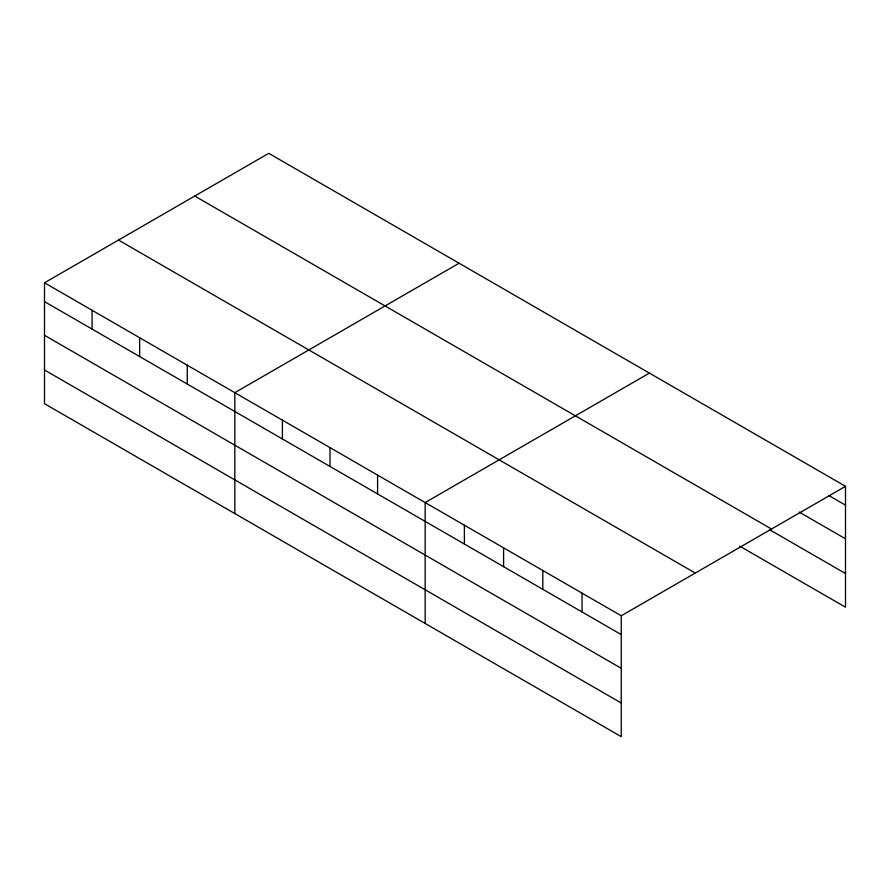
<?xml version="1.0" encoding="UTF-8"?>
<svg xmlns="http://www.w3.org/2000/svg" width="890" height="890" viewBox="0 0 890 890"><rect width="100%" height="100%" fill="white"/><g stroke="black" fill="none" stroke-linecap="round" stroke-linejoin="round"><path stroke-width="1.33" d="M621.253 668.29L621.253 615.78L44.5 282.798L44.5 403.682L621.253 736.675L621.253 668.29L44.5 335.296M739.723 546.137L845.5 607.202L845.5 486.318L268.747 153.325L44.5 282.798M459.073 263.218L234.827 392.679L234.827 513.575M649.4 373.099L425.164 502.561L425.164 623.456M621.253 615.78L845.5 486.318M828.857 495.53L845.5 505.142M799.153 512.062L845.5 538.817M194.743 196.056L771.497 529.038M769.438 529.606L845.5 573.527M118.504 240.066L695.257 573.06M44.5 301.621L621.253 634.603M44.5 370.006L621.253 702.989M582.038 593.14L582.038 611.964M542.822 570.49L542.822 589.314M503.595 547.851L503.595 566.674M464.38 525.211L464.38 544.035M377.582 475.093L377.582 493.917M330.001 447.626L330.001 466.449M282.408 420.147L282.408 438.97M187.245 365.212L187.245 384.035M139.663 337.733L139.663 356.556M92.082 310.265L92.082 329.089"/></g></svg>
